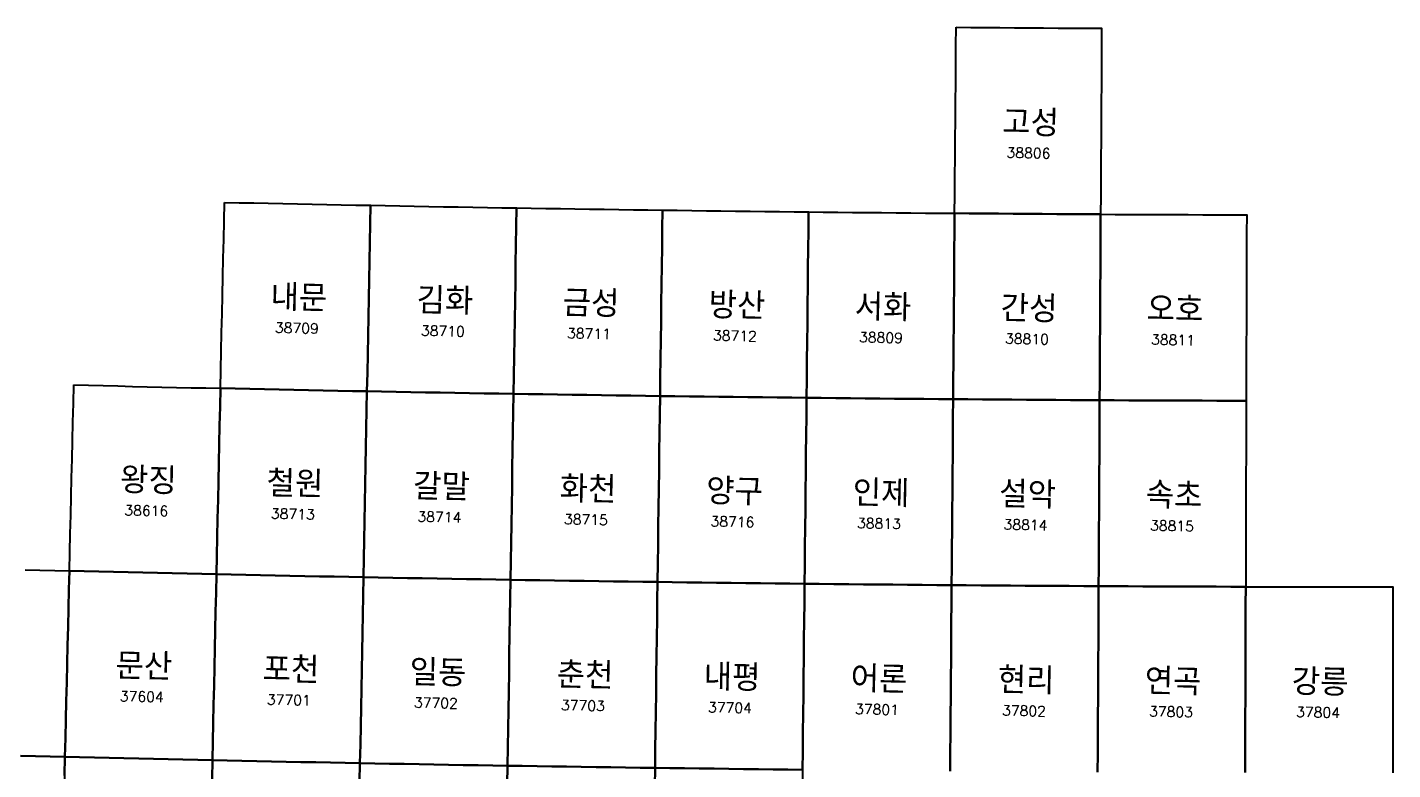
# Model space of a CAD drawing. Header units: millimetres. Extents: x -169652 to 267836, y 63819 to 683520.
# Drawn here: x -3921 to 200000, y 572722 to 683520 of the extents above; entities that cross this region are included whole.
import ezdxf
from ezdxf.enums import TextEntityAlignment as Align

# ---------------------------------------------------------------- set-up
doc = ezdxf.new("R2010")
doc.units = ezdxf.units.MM
for name, color, linetype in [('G50', 7, 'CONTINUOUS'), ('N50000', 7, 'CONTINUOUS'), ('T50000', 250, 'CONTINUOUS')]:
    doc.layers.add(name, color=color, linetype=linetype)
doc.styles.add('GHS', font='romans.shx', dxfattribs={"bigfont": 'GHS.SHX'})

msp = doc.modelspace()

# ---------------------------------------------------------------- linework, layer by layer
at = {"layer": 'G50', "linetype": 'Continuous'}
for points in [[(134801.78, 683519.81), (136975.08, 683502.25), (139148.38, 683485.37), (141321.67, 683469.06), (143494.95, 683453.31), (145668.25, 683438.19), (147841.55, 683423.62), (150014.83, 683409.69), (152188.11, 683396.31), (154361.39, 683383.56), (156534.67, 683371.37), (156519.52, 680596.12), (156504.38, 677820.81), (156489.23, 675045.56), (156474.09, 672270.31), (156458.98, 669495.06), (156443.86, 666719.87), (156428.77, 663944.62), (156413.66, 661169.44), (156398.56, 658394.25), (156383.48, 655619.06), (154202.66, 655631.25), (152021.81, 655643.94), (149840.97, 655657.31), (147660.13, 655671.19), (145479.28, 655685.75), (143298.44, 655700.81), (141117.56, 655716.5), (138936.72, 655732.81), (136755.86, 655749.69), (134575, 655767.19), (134597.63, 658542.37), (134620.27, 661317.62), (134642.91, 664092.81), (134665.56, 666868.06), (134688.23, 669643.31), (134710.92, 672418.62), (134733.63, 675193.87), (134756.31, 677969.19), (134779.05, 680744.5)], [(25526.41, 657396.69), (27707.53, 657349.56), (29888.64, 657303.04), (32069.74, 657257.1), (34250.84, 657211.77), (36431.93, 657167.02), (38613.01, 657122.87), (40794.08, 657079.31), (42975.15, 657036.35), (45156.2, 656993.98), (47337.27, 656952.2), (47284.49, 654176.76), (47231.74, 651401.33), (47179.03, 648625.91), (47126.35, 645850.51), (47073.69, 643075.12), (47021.06, 640299.73), (46968.46, 637524.36), (46915.9, 634748.99), (46863.35, 631973.64), (46810.85, 629198.3), (44622.27, 629239.99), (42433.68, 629282.28), (40245.08, 629325.15), (38056.48, 629368.63), (35867.87, 629412.69), (33679.26, 629457.34), (31490.63, 629502.58), (29302, 629548.42), (27113.37, 629594.85), (24924.71, 629641.87), (24984.73, 632417.31), (25044.79, 635192.76), (25104.87, 637968.21), (25164.99, 640743.67), (25225.15, 643519.15), (25285.33, 646294.64), (25345.55, 649070.13), (25405.81, 651845.63), (25466.09, 654621.15)], [(47337.27, 656952.2), (49518.31, 656911.02), (51699.35, 656870.42), (53880.38, 656830.42), (56061.41, 656791.01), (58242.43, 656752.2), (60423.45, 656713.98), (62604.46, 656676.34), (64785.47, 656639.31), (66966.46, 656602.87), (69147.45, 656567.02), (69102.22, 653791.66), (69057.02, 651016.31), (69011.84, 648240.98), (68966.69, 645465.65), (68921.56, 642690.33), (68876.45, 639915.03), (68831.37, 637139.74), (68786.32, 634364.45), (68741.29, 631589.18), (68696.29, 628813.92), (66507.77, 628849.7), (64319.25, 628886.07), (62130.72, 628923.02), (59942.19, 628960.58), (57753.65, 628998.71), (55565.1, 629037.45), (53376.55, 629076.77), (51187.98, 629116.69), (48999.42, 629157.2), (46810.85, 629198.3), (46863.35, 631973.64), (46915.9, 634748.99), (46968.46, 637524.36), (47021.06, 640299.73), (47073.69, 643075.12), (47126.35, 645850.51), (47179.03, 648625.91), (47231.74, 651401.33), (47284.49, 654176.76)], [(69147.45, 656567.02), (71328.44, 656531.77), (73509.42, 656497.1), (75690.39, 656463.03), (77871.37, 656429.55), (80052.32, 656396.67), (82233.28, 656364.38), (84414.24, 656332.68), (86595.19, 656301.57), (88776.14, 656271.05), (90957.08, 656241.14), (90919.39, 653465.84), (90881.73, 650690.56), (90844.08, 647915.29), (90806.45, 645140.03), (90768.85, 642364.78), (90731.27, 639589.54), (90693.7, 636814.32), (90656.16, 634039.11), (90618.64, 631263.91), (90581.14, 628488.71), (88392.68, 628518.57), (86204.21, 628549.02), (84015.74, 628580.07), (81827.26, 628611.7), (79638.78, 628643.93), (77450.3, 628676.74), (75261.8, 628710.15), (73073.3, 628744.15), (70884.79, 628778.74), (68696.29, 628813.92), (68741.29, 631589.18), (68786.32, 634364.45), (68831.37, 637139.74), (68876.45, 639915.03), (68921.56, 642690.33), (68966.69, 645465.65), (69011.84, 648240.98), (69057.02, 651016.31), (69102.22, 653791.66)], [(90957.08, 656241.14), (93138.01, 656211.81), (95318.94, 656183.08), (97499.87, 656154.93), (99680.79, 656127.38), (101861.71, 656100.43), (104042.61, 656074.06), (106223.53, 656048.29), (108404.43, 656023.11), (110585.33, 655998.53), (112766.22, 655974.53), (112736.08, 653199.29), (112705.95, 650424.06), (112675.84, 647648.85), (112645.73, 644873.64), (112615.65, 642098.45), (112585.59, 639323.27), (112555.55, 636548.09), (112525.52, 633772.94), (112495.5, 630997.79), (112465.5, 628222.65), (110277.09, 628246.6), (108088.67, 628271.13), (105900.24, 628296.26), (103711.81, 628321.98), (101523.37, 628348.29), (99334.94, 628375.2), (97146.49, 628402.68), (94958.05, 628430.77), (92769.59, 628459.44), (90581.14, 628488.71), (90618.64, 631263.91), (90656.16, 634039.11), (90693.7, 636814.32), (90731.27, 639589.54), (90768.85, 642364.78), (90806.45, 645140.03), (90844.08, 647915.29), (90881.73, 650690.56), (90919.39, 653465.84)], [(112766.23, 655974.5), (114947.12, 655951.12), (117128.01, 655928.31), (119308.89, 655906.12), (121489.78, 655884.5), (123670.65, 655863.44), (125851.53, 655843), (128032.4, 655823.19), (130213.27, 655803.94), (132394.14, 655785.25), (134575, 655767.19), (134552.39, 652992), (134529.8, 650216.81), (134507.2, 647441.62), (134484.64, 644666.44), (134462.08, 641891.31), (134439.53, 639116.19), (134417, 636341.06), (134394.48, 633565.94), (134371.97, 630790.81), (134349.47, 628015.75), (132161.09, 628033.75), (129972.7, 628052.37), (127784.32, 628071.62), (125595.92, 628091.44), (123407.53, 628111.81), (121219.13, 628132.81), (119030.73, 628154.37), (116842.32, 628176.56), (114653.91, 628199.31), (112465.5, 628222.62), (112495.5, 630997.81), (112525.51, 633772.94), (112555.54, 636548.06), (112585.59, 639323.25), (112615.66, 642098.44), (112645.74, 644873.62), (112675.83, 647648.87), (112705.95, 650424.06), (112736.08, 653199.31)], [(134575, 655767.19), (136755.86, 655749.69), (138936.72, 655732.81), (141117.56, 655716.5), (143298.44, 655700.81), (145479.28, 655685.75), (147660.13, 655671.19), (149840.97, 655657.31), (152021.81, 655643.94), (154202.66, 655631.25), (156383.48, 655619.06), (156368.42, 652843.94), (156353.34, 650068.75), (156338.3, 647293.62), (156323.25, 644518.5), (156308.2, 641743.37), (156293.19, 638968.25), (156278.16, 636193.19), (156263.16, 633418.06), (156248.14, 630643), (156233.14, 627867.94), (154044.8, 627880.06), (151856.44, 627892.75), (149668.06, 627906.06), (147479.7, 627919.94), (145291.34, 627934.44), (143102.97, 627949.5), (140914.59, 627965.19), (138726.23, 627981.44), (136537.84, 627998.31), (134349.47, 628015.75), (134371.97, 630790.81), (134394.48, 633565.94), (134417, 636341.06), (134439.53, 639116.19), (134462.08, 641891.31), (134484.64, 644666.44), (134507.2, 647441.62), (134529.8, 650216.81), (134552.39, 652992)], [(156383.48, 655619.06), (158564.33, 655607.5), (160745.16, 655596.56), (162926, 655586.19), (165106.83, 655576.44), (167287.66, 655567.25), (169468.48, 655558.69), (171649.31, 655550.69), (173830.14, 655543.25), (176010.97, 655536.44), (178191.8, 655530.25), (178184.27, 652755.06), (178176.73, 649979.94), (178169.2, 647204.81), (178161.67, 644429.69), (178154.16, 641654.62), (178146.64, 638879.5), (178139.13, 636104.44), (178131.63, 633329.37), (178124.13, 630554.31), (178116.63, 627779.25), (175928.28, 627785.5), (173739.94, 627792.25), (171551.59, 627799.69), (169363.25, 627807.62), (167174.91, 627816.19), (164986.55, 627825.37), (162798.2, 627835.12), (160609.84, 627845.5), (158421.5, 627856.44), (156233.14, 627867.94), (156248.14, 630643), (156263.16, 633418.06), (156278.16, 636193.19), (156293.19, 638968.25), (156308.2, 641743.37), (156323.25, 644518.5), (156338.3, 647293.62), (156353.34, 650068.75), (156368.42, 652843.94)], [(3037.8, 630144.66), (5226.53, 630091.71), (7415.25, 630039.36), (9603.96, 629987.6), (11792.67, 629936.43), (13981.36, 629885.86), (16170.04, 629835.88), (18358.73, 629786.49), (20547.4, 629737.69), (22736.06, 629689.49), (24924.71, 629641.87), (24864.73, 626866.45), (24804.78, 624091.03), (24744.86, 621315.63), (24684.97, 618540.23), (24625.12, 615764.86), (24565.3, 612989.48), (24505.51, 610214.13), (24445.76, 607438.78), (24386.04, 604663.44), (24326.36, 601888.1), (22130.22, 601935.61), (19934.07, 601983.72), (17737.9, 602032.4), (15541.74, 602081.69), (13345.56, 602131.56), (11149.38, 602182.04), (8953.18, 602233.09), (6756.98, 602284.74), (4560.77, 602336.98), (2364.55, 602389.8), (2431.7, 605165.25), (2498.89, 607940.69), (2566.13, 610716.15), (2633.4, 613491.62), (2700.7, 616267.1), (2768.05, 619042.6), (2835.43, 621818.09), (2902.85, 624593.61), (2970.31, 627369.13)], [(24924.71, 629641.87), (27113.37, 629594.85), (29302, 629548.42), (31490.63, 629502.58), (33679.26, 629457.34), (35867.87, 629412.69), (38056.48, 629368.63), (40245.08, 629325.15), (42433.68, 629282.28), (44622.27, 629239.99), (46810.85, 629198.3), (46758.36, 626422.98), (46705.91, 623647.65), (46653.49, 620872.34), (46601.1, 618097.05), (46548.73, 615321.76), (46496.4, 612546.48), (46444.09, 609771.22), (46391.82, 606995.96), (46339.57, 604220.72), (46287.35, 601445.48), (44091.29, 601487.09), (41895.21, 601529.29), (39699.14, 601572.07), (37503.04, 601615.45), (35306.95, 601659.41), (33110.85, 601703.97), (30914.74, 601749.11), (28718.62, 601794.85), (26522.49, 601841.18), (24326.36, 601888.1), (24386.04, 604663.44), (24445.76, 607438.78), (24505.51, 610214.13), (24565.3, 612989.48), (24625.12, 615764.86), (24684.97, 618540.23), (24744.86, 621315.63), (24804.78, 624091.03), (24864.73, 626866.45)], [(46810.85, 629198.3), (48999.42, 629157.2), (51187.98, 629116.69), (53376.55, 629076.77), (55565.1, 629037.45), (57753.65, 628998.71), (59942.19, 628960.58), (62130.72, 628923.02), (64319.25, 628886.07), (66507.77, 628849.7), (68696.29, 628813.92), (68651.3, 626038.67), (68606.36, 623263.43), (68561.43, 620488.21), (68516.52, 617712.99), (68471.65, 614937.79), (68426.79, 612162.59), (68381.96, 609387.41), (68337.16, 606612.23), (68292.38, 603837.08), (68247.63, 601061.93), (66051.64, 601097.62), (63855.63, 601133.92), (61659.62, 601170.8), (59463.59, 601208.26), (57267.57, 601246.32), (55071.54, 601284.98), (52875.51, 601324.21), (50679.46, 601364.05), (48483.41, 601404.47), (46287.35, 601445.48), (46339.57, 604220.72), (46391.82, 606995.96), (46444.09, 609771.22), (46496.4, 612546.48), (46548.73, 615321.76), (46601.1, 618097.05), (46653.49, 620872.34), (46705.91, 623647.65), (46758.36, 626422.98)], [(68696.29, 628813.92), (70884.79, 628778.74), (73073.3, 628744.15), (75261.8, 628710.15), (77450.3, 628676.74), (79638.78, 628643.93), (81827.26, 628611.7), (84015.74, 628580.07), (86204.21, 628549.02), (88392.68, 628518.57), (90581.14, 628488.71), (90543.66, 625713.53), (90506.21, 622938.36), (90468.76, 620163.21), (90431.35, 617388.06), (90393.95, 614612.93), (90356.59, 611837.79), (90319.22, 609062.68), (90281.89, 606287.58), (90244.58, 603512.5), (90207.3, 600737.41), (88011.35, 600767.21), (85815.41, 600797.6), (83619.46, 600828.57), (81423.5, 600860.14), (79227.53, 600892.29), (77031.56, 600925.04), (74835.59, 600958.37), (72639.6, 600992.3), (70443.62, 601026.82), (68247.63, 601061.93), (68292.38, 603837.08), (68337.16, 606612.23), (68381.96, 609387.41), (68426.79, 612162.59), (68471.65, 614937.79), (68516.52, 617712.99), (68561.43, 620488.21), (68606.36, 623263.43), (68651.3, 626038.67)], [(90581.14, 628488.71), (92769.59, 628459.44), (94958.05, 628430.77), (97146.49, 628402.68), (99334.94, 628375.2), (101523.37, 628348.29), (103711.81, 628321.98), (105900.24, 628296.26), (108088.67, 628271.13), (110277.09, 628246.6), (112465.5, 628222.65), (112435.52, 625447.53), (112405.55, 622672.42), (112375.61, 619897.31), (112345.68, 617122.22), (112315.76, 614347.15), (112285.87, 611572.08), (112255.99, 608797.02), (112226.12, 606021.98), (112196.28, 603246.95), (112166.45, 600471.93), (109970.55, 600495.82), (107774.65, 600520.3), (105578.75, 600545.38), (103382.84, 600571.04), (101186.93, 600597.29), (98991.01, 600624.14), (96795.09, 600651.57), (94599.17, 600679.6), (92403.23, 600708.21), (90207.3, 600737.41), (90244.58, 603512.5), (90281.89, 606287.58), (90319.22, 609062.68), (90356.59, 611837.79), (90393.95, 614612.93), (90431.35, 617388.06), (90468.76, 620163.21), (90506.21, 622938.36), (90543.66, 625713.53)], [(112465.5, 628222.62), (114653.91, 628199.31), (116842.32, 628176.56), (119030.73, 628154.37), (121219.13, 628132.81), (123407.53, 628111.81), (125595.92, 628091.44), (127784.32, 628071.62), (129972.7, 628052.37), (132161.09, 628033.75), (134349.47, 628015.75), (134326.98, 625240.62), (134304.52, 622465.59), (134282.06, 619690.53), (134259.61, 616915.47), (134237.19, 614140.44), (134214.75, 611365.41), (134192.34, 608590.41), (134169.95, 605815.41), (134147.56, 603040.44), (134125.19, 600265.44), (131929.34, 600283.44), (129733.47, 600302.03), (127537.61, 600321.19), (125341.74, 600340.97), (123145.87, 600361.31), (120949.99, 600382.25), (118754.11, 600403.78), (116558.23, 600425.91), (114362.34, 600448.62), (112166.45, 600471.94), (112196.28, 603246.94), (112226.13, 606021.97), (112255.99, 608797.03), (112285.87, 611572.09), (112315.77, 614347.16), (112345.68, 617122.22), (112375.61, 619897.31), (112405.56, 622672.41), (112435.52, 625447.5)], [(134349.47, 628015.75), (136537.84, 627998.31), (138726.23, 627981.44), (140914.59, 627965.19), (143102.97, 627949.5), (145291.34, 627934.44), (147479.7, 627919.94), (149668.06, 627906.06), (151856.44, 627892.75), (154044.8, 627880.06), (156233.14, 627867.94), (156218.16, 625092.87), (156203.17, 622317.84), (156188.2, 619542.84), (156173.23, 616767.81), (156158.28, 613992.81), (156143.34, 611217.81), (156128.41, 608442.84), (156113.47, 605667.87), (156098.55, 602892.91), (156083.63, 600117.97), (153887.8, 600130.06), (151691.97, 600142.75), (149496.13, 600156.03), (147300.3, 600169.87), (145104.45, 600184.34), (142908.59, 600199.37), (140712.75, 600215), (138516.91, 600231.25), (136321.05, 600248.06), (134125.19, 600265.44), (134147.56, 603040.44), (134169.95, 605815.41), (134192.34, 608590.41), (134214.75, 611365.41), (134237.19, 614140.44), (134259.61, 616915.47), (134282.06, 619690.53), (134304.52, 622465.59), (134326.98, 625240.62)], [(156233.14, 627867.94), (158421.5, 627856.44), (160609.84, 627845.5), (162798.2, 627835.12), (164986.55, 627825.37), (167174.91, 627816.19), (169363.25, 627807.62), (171551.59, 627799.69), (173739.94, 627792.25), (175928.28, 627785.5), (178116.63, 627779.25), (178109.13, 625004.25), (178101.64, 622229.22), (178094.16, 619454.22), (178086.67, 616679.22), (178079.19, 613904.22), (178071.72, 611129.25), (178064.25, 608354.31), (178056.78, 605579.34), (178049.31, 602804.41), (178041.88, 600029.5), (175846.05, 600035.69), (173650.23, 600042.47), (171454.41, 600049.84), (169258.59, 600057.81), (167062.77, 600066.37), (164866.95, 600075.5), (162671.13, 600085.25), (160475.3, 600095.56), (158279.45, 600106.47), (156083.63, 600117.97), (156098.55, 602892.91), (156113.47, 605667.87), (156128.41, 608442.84), (156143.34, 611217.81), (156158.28, 613992.81), (156173.23, 616767.81), (156188.2, 619542.84), (156203.17, 622317.84), (156218.16, 625092.87)], [(2364.55, 602389.8), (4560.77, 602336.98), (6756.98, 602284.74), (8953.18, 602233.09), (11149.38, 602182.04), (13345.56, 602131.56), (15541.74, 602081.69), (17737.9, 602032.4), (19934.07, 601983.72), (22130.22, 601935.61), (24326.36, 601888.1), (24266.71, 599112.78), (24207.09, 596337.47), (24147.51, 593562.18), (24087.96, 590786.89), (24028.44, 588011.61), (23968.96, 585236.34), (23909.51, 582461.09), (23850.09, 579685.83), (23790.71, 576910.6), (23731.36, 574135.37), (21527.78, 574182.78), (19324.17, 574230.77), (17120.56, 574279.36), (14916.95, 574328.53), (12713.33, 574378.3), (10509.7, 574428.65), (8306.06, 574479.59), (6102.4, 574531.13), (3898.74, 574583.25), (1695.07, 574635.96), (1761.86, 577411.31), (1828.67, 580186.65), (1895.52, 582962.01), (1962.42, 585737.38), (2029.34, 588512.76), (2096.3, 591288.15), (2163.31, 594063.55), (2230.36, 596838.96), (2297.44, 599614.38)], [(24326.36, 601888.1), (26522.49, 601841.18), (28718.62, 601794.85), (30914.74, 601749.11), (33110.85, 601703.97), (35306.95, 601659.41), (37503.04, 601615.45), (39699.14, 601572.07), (41895.21, 601529.29), (44091.29, 601487.09), (46287.35, 601445.48), (46235.16, 598670.26), (46183, 595895.05), (46130.88, 593119.85), (46078.78, 590344.65), (46026.7, 587569.48), (45974.66, 584794.31), (45922.65, 582019.15), (45870.67, 579244), (45818.72, 576468.87), (45766.8, 573693.74), (43563.29, 573735.25), (41359.77, 573777.35), (39156.25, 573820.04), (36952.71, 573863.32), (34749.18, 573907.19), (32545.63, 573951.65), (30342.08, 573996.69), (28138.51, 574042.33), (25934.93, 574088.56), (23731.36, 574135.37), (23790.71, 576910.6), (23850.09, 579685.83), (23909.51, 582461.09), (23968.96, 585236.34), (24028.44, 588011.61), (24087.96, 590786.89), (24147.51, 593562.18), (24207.09, 596337.47), (24266.71, 599112.78)], [(46287.35, 601445.48), (48483.41, 601404.47), (50679.46, 601364.05), (52875.51, 601324.21), (55071.54, 601284.98), (57267.57, 601246.32), (59463.59, 601208.26), (61659.62, 601170.8), (63855.63, 601133.92), (66051.64, 601097.62), (68247.63, 601061.93), (68202.9, 598286.79), (68158.2, 595511.66), (68113.53, 592736.55), (68068.87, 589961.44), (68024.25, 587186.34), (67979.64, 584411.26), (67935.07, 581636.19), (67890.51, 578861.13), (67845.99, 576086.07), (67801.49, 573311.03), (65598.05, 573346.66), (63394.6, 573382.86), (61191.15, 573419.66), (58987.69, 573457.05), (56784.23, 573495.02), (54580.76, 573533.59), (52377.27, 573572.74), (50173.79, 573612.49), (47970.3, 573652.82), (45766.8, 573693.74), (45818.72, 576468.87), (45870.67, 579244), (45922.65, 582019.15), (45974.66, 584794.31), (46026.7, 587569.48), (46078.78, 590344.65), (46130.88, 593119.85), (46183, 595895.05), (46235.16, 598670.26)], [(68247.63, 601061.93), (70443.62, 601026.82), (72639.6, 600992.3), (74835.59, 600958.37), (77031.56, 600925.04), (79227.53, 600892.29), (81423.5, 600860.14), (83619.46, 600828.57), (85815.41, 600797.6), (88011.35, 600767.21), (90207.3, 600737.41), (90170.02, 597962.35), (90132.78, 595187.29), (90095.55, 592412.24), (90058.34, 589637.21), (90021.16, 586862.19), (89984, 584087.18), (89946.85, 581312.18), (89909.73, 578537.19), (89872.63, 575762.21), (89835.54, 572987.24), (87632.16, 573016.98), (85428.78, 573047.29), (83225.39, 573078.2), (81022, 573109.69), (78818.59, 573141.78), (76615.18, 573174.45), (74411.77, 573207.72), (72208.35, 573241.56), (70004.93, 573276.01), (67801.49, 573311.03), (67845.99, 576086.07), (67890.51, 578861.13), (67935.07, 581636.19), (67979.64, 584411.26), (68024.25, 587186.34), (68068.87, 589961.44), (68113.53, 592736.55), (68158.2, 595511.66), (68202.9, 598286.79)], [(90207.3, 600737.41), (92403.23, 600708.21), (94599.17, 600679.6), (96795.09, 600651.57), (98991.01, 600624.14), (101186.93, 600597.29), (103382.84, 600571.04), (105578.75, 600545.38), (107774.65, 600520.3), (109970.55, 600495.82), (112166.45, 600471.93), (112136.63, 597696.92), (112106.84, 594921.92), (112077.06, 592146.93), (112047.29, 589371.96), (112017.55, 586596.99), (111987.82, 583822.04), (111958.11, 581047.1), (111928.42, 578272.17), (111898.73, 575497.25), (111869.08, 572722.35), (109665.74, 572746.19), (107462.41, 572770.61), (105259.07, 572795.63), (103055.72, 572821.24), (100852.37, 572847.43), (98649.01, 572874.22), (96445.66, 572901.59), (94242.3, 572929.55), (92038.92, 572958.1), (89835.54, 572987.24), (89872.63, 575762.21), (89909.73, 578537.19), (89946.85, 581312.18), (89984, 584087.18), (90021.16, 586862.19), (90058.34, 589637.21), (90095.55, 592412.24), (90132.78, 595187.29), (90170.02, 597962.35)]]:
    msp.add_lwpolyline(points, close=True, dxfattribs=at)
for points in [[(-4224.17, 602551.84), (-2027.92, 602497.24), (168.32, 602443.23), (2364.55, 602389.8), (2297.44, 599614.38), (2230.36, 596838.96), (2163.31, 594063.55), (2096.3, 591288.15), (2029.34, 588512.76), (1962.42, 585737.38), (1895.52, 582962.01), (1828.67, 580186.65), (1761.86, 577411.31), (1695.07, 574635.96), (-508.61, 574689.27), (-2712.29, 574743.16), (-4915.99, 574797.63)], [(111869.07, 572722.34), (111898.74, 575497.25), (111928.41, 578272.16), (111958.11, 581047.09), (111987.82, 583822.03), (112017.55, 586597), (112047.3, 589371.97), (112077.06, 592146.94), (112106.84, 594921.91), (112136.64, 597696.91), (112166.45, 600471.94), (114362.34, 600448.62), (116558.23, 600425.91), (118754.11, 600403.78), (120949.99, 600382.25), (123145.87, 600361.31), (125341.74, 600340.97), (127537.61, 600321.19), (129733.47, 600302.03), (131929.34, 600283.44), (134125.19, 600265.44), (134102.84, 597490.5), (134080.48, 594715.53), (134058.16, 591940.59), (134035.84, 589165.66), (134013.53, 586390.75), (133991.23, 583615.84), (133968.95, 580840.94), (133946.69, 578066.06), (133924.42, 575291.19), (133902.19, 572516.34)], [(133902.19, 572516.34), (133924.42, 575291.19), (133946.69, 578066.06), (133968.95, 580840.94), (133991.23, 583615.84), (134013.53, 586390.75), (134035.84, 589165.66), (134058.16, 591940.59), (134080.48, 594715.53), (134102.84, 597490.5), (134125.19, 600265.44), (136321.05, 600248.06), (138516.91, 600231.25), (140712.75, 600215), (142908.59, 600199.37), (145104.45, 600184.34), (147300.3, 600169.87), (149496.13, 600156.03), (151691.97, 600142.75), (153887.8, 600130.06), (156083.63, 600117.97), (156068.73, 597343.03), (156053.83, 594568.12), (156038.94, 591793.22), (156024.06, 589018.31), (156009.19, 586243.44), (155994.33, 583468.56), (155979.47, 580693.69), (155964.63, 577918.84), (155949.8, 575144), (155934.95, 572369.19)], [(155934.95, 572369.19), (155949.8, 575144), (155964.63, 577918.84), (155979.47, 580693.69), (155994.33, 583468.56), (156009.19, 586243.44), (156024.06, 589018.31), (156038.94, 591793.22), (156053.83, 594568.12), (156068.73, 597343.03), (156083.63, 600117.97), (158279.45, 600106.47), (160475.3, 600095.56), (162671.13, 600085.25), (164866.95, 600075.5), (167062.77, 600066.37), (169258.59, 600057.81), (171454.41, 600049.84), (173650.23, 600042.47), (175846.05, 600035.69), (178041.88, 600029.5), (178034.42, 597254.59), (178026.97, 594479.69), (178019.52, 591704.78), (178012.08, 588929.91), (178004.66, 586155.06), (177997.22, 583380.19), (177989.8, 580605.34), (177982.38, 577830.53), (177974.95, 575055.72), (177967.53, 572280.91)], [(177967.53, 572280.91), (177974.95, 575055.72), (177982.38, 577830.53), (177989.8, 580605.34), (177997.22, 583380.19), (178004.66, 586155.06), (178012.08, 588929.91), (178019.52, 591704.78), (178026.97, 594479.69), (178034.42, 597254.59), (178041.88, 600029.5), (180237.69, 600023.87), (182433.5, 600018.87), (184629.31, 600014.44), (186825.13, 600010.62), (189020.94, 600007.37), (191216.75, 600004.72), (193412.56, 600002.66), (195608.38, 600001.19), (197804.19, 600000.28), (200000, 600000), (200000, 597225.09), (200000, 594450.19), (200000, 591675.31), (200000, 588900.44), (200000, 586125.59), (200000, 583350.75), (200000, 580575.91), (200000, 577801.09), (200000, 575026.28), (200000, 572251.47)], [(45714.9, 570918.62), (45766.8, 573693.74), (47970.3, 573652.82), (50173.79, 573612.49), (52377.27, 573572.74), (54580.76, 573533.59), (56784.23, 573495.02), (58987.69, 573457.05), (61191.15, 573419.66), (63394.6, 573382.86), (65598.05, 573346.66), (67801.49, 573311.03), (67757.01, 570536.01)], [(67757.01, 570536.01), (67801.49, 573311.03), (70004.93, 573276.01), (72208.35, 573241.56), (74411.77, 573207.72), (76615.18, 573174.45), (78818.59, 573141.78), (81022, 573109.69), (83225.39, 573078.2), (85428.78, 573047.29), (87632.16, 573016.98), (89835.54, 572987.24), (89798.49, 570212.29)], [(89798.49, 570212.29), (89835.54, 572987.24), (92038.92, 572958.1), (94242.3, 572929.55), (96445.66, 572901.59), (98649.01, 572874.22), (100852.37, 572847.43), (103055.72, 572821.24), (105259.07, 572795.63), (107462.41, 572770.61), (109665.74, 572746.19), (111869.08, 572722.35), (111839.43, 569947.45)]]:
    msp.add_lwpolyline(points, dxfattribs=at)
at = {"layer": 'G50', "color": 5, "linetype": 'Continuous'}
for points in [[(-4915.99, 574797.63), (-2712.29, 574743.16), (-508.61, 574689.27), (1695.07, 574635.96), (1628.33, 571860.63), (1561.64, 569085.31), (1494.98, 566310), (1428.35, 563534.7), (1361.75, 560759.41), (1295.21, 557984.14), (1228.7, 555208.86), (1162.22, 552433.6), (1095.78, 549658.35), (1029.39, 546883.11), (-1181.7, 546936.3), (-3392.79, 546990.06), (-5603.9, 547044.42)], [(1628.33, 571860.63), (1695.07, 574635.96), (3898.74, 574583.25), (6102.4, 574531.13), (8306.06, 574479.59), (10509.7, 574428.65), (12713.33, 574378.3), (14916.95, 574328.53), (17120.56, 574279.36), (19324.17, 574230.77), (21527.78, 574182.78), (23731.36, 574135.37), (23672.04, 571360.15)], [(23672.04, 571360.15), (23731.36, 574135.37), (25934.93, 574088.56), (28138.51, 574042.33), (30342.08, 573996.69), (32545.63, 573951.65), (34749.18, 573907.19), (36952.71, 573863.32), (39156.25, 573820.04), (41359.77, 573777.35), (43563.29, 573735.25), (45766.8, 573693.74), (45714.9, 570918.62)]]:
    msp.add_lwpolyline(points, dxfattribs=at)

# ---------------------------------------------------------------- texts
at = {"layer": 'N50000', "style": 'GHS'}
for s, rotation, p in [('38806', 358.75, (142314.72, 664070.13)), ('38709', 358.76, (33045.12, 637938.76)), ('38710', 358.76, (54855.3, 637496.11)), ('38711', 358.76, (76664.81, 637112.77)), ('38712', 358.76, (98473.74, 636788.71)), ('38809', 358.76, (120282.19, 636523.93)), ('38810', 358.76, (142090.25, 636318.41)), ('38811', 358.76, (163898.02, 636172.1)), ('38616', 358.77, (10559.52, 610685.72)), ('38713', 358.77, (32445.77, 610184.79)), ('38714', 358.77, (54331.22, 609743.08)), ('38715', 358.77, (76215.98, 609360.54)), ('38716', 358.77, (98100.14, 609037.17)), ('38813', 358.77, (119983.79, 608772.93)), ('38814', 358.77, (141867.04, 608567.89)), ('38815', 358.77, (163749.99, 608421.9)), ('37604', 358.77, (9888.63, 582931.71)), ('37701', 358.77, (31849.77, 582431.88)), ('37702', 358.77, (53810.08, 581991.12)), ('37703', 358.77, (75769.67, 581609.43)), ('37704', 358.77, (97728.63, 581286.77)), ('37801', 358.77, (119687.07, 581023.13)), ('37802', 358.77, (141645.09, 580818.49)), ('37803', 358.77, (163602.8, 580672.86)), ('37804', 358.77, (185560.3, 580586.23))]:
    msp.add_text(s, height=1528.44, rotation=rotation, dxfattribs=at).set_placement(p)
at = {"layer": 'T50000', "style": 'GHS'}
for s, rotation, p in [('고성', 358.75, (145924.23, 669443.36)), ('내문', 358.76, (36655.69, 643314.93)), ('김화', 358.76, (58465.53, 642871.79)), ('금성', 358.76, (80274.69, 642487.94)), ('방산', 358.76, (102083.28, 642163.39)), ('서화', 358.76, (123891.38, 641898.1)), ('간성', 358.76, (145699.11, 641692.07)), ('오호', 358.76, (167506.54, 641545.26)), ('왕징', 358.77, (14169.81, 616062.84)), ('철원', 358.77, (36055.7, 615561.41)), ('갈말', 358.77, (57940.81, 615119.2)), ('화천', 358.77, (79825.22, 614736.16)), ('양구', 358.77, (101709.03, 614412.28)), ('인제', 358.77, (123592.34, 614147.53)), ('설악', 358.77, (145475.26, 613941.98)), ('속초', 358.77, (167357.87, 613795.48)), ('문산', 358.77, (13498.29, 588309.28)), ('포천', 358.77, (35459.07, 587808.95)), ('일동', 358.77, (57419.02, 587367.68)), ('춘천', 358.77, (79378.26, 586985.48)), ('내평', 358.77, (101336.88, 586662.31)), ('어론', 358.77, (123294.98, 586398.17)), ('현리', 358.77, (145252.65, 586193.01)), ('연곡', 358.77, (167210.02, 586046.87)), ('강릉', 358.77, (189167.19, 585959.72))]:
    msp.add_text(s, height=4000, rotation=rotation, dxfattribs=at).set_placement(p, align=Align.MIDDLE)

doc.saveas('drawing.dxf')
